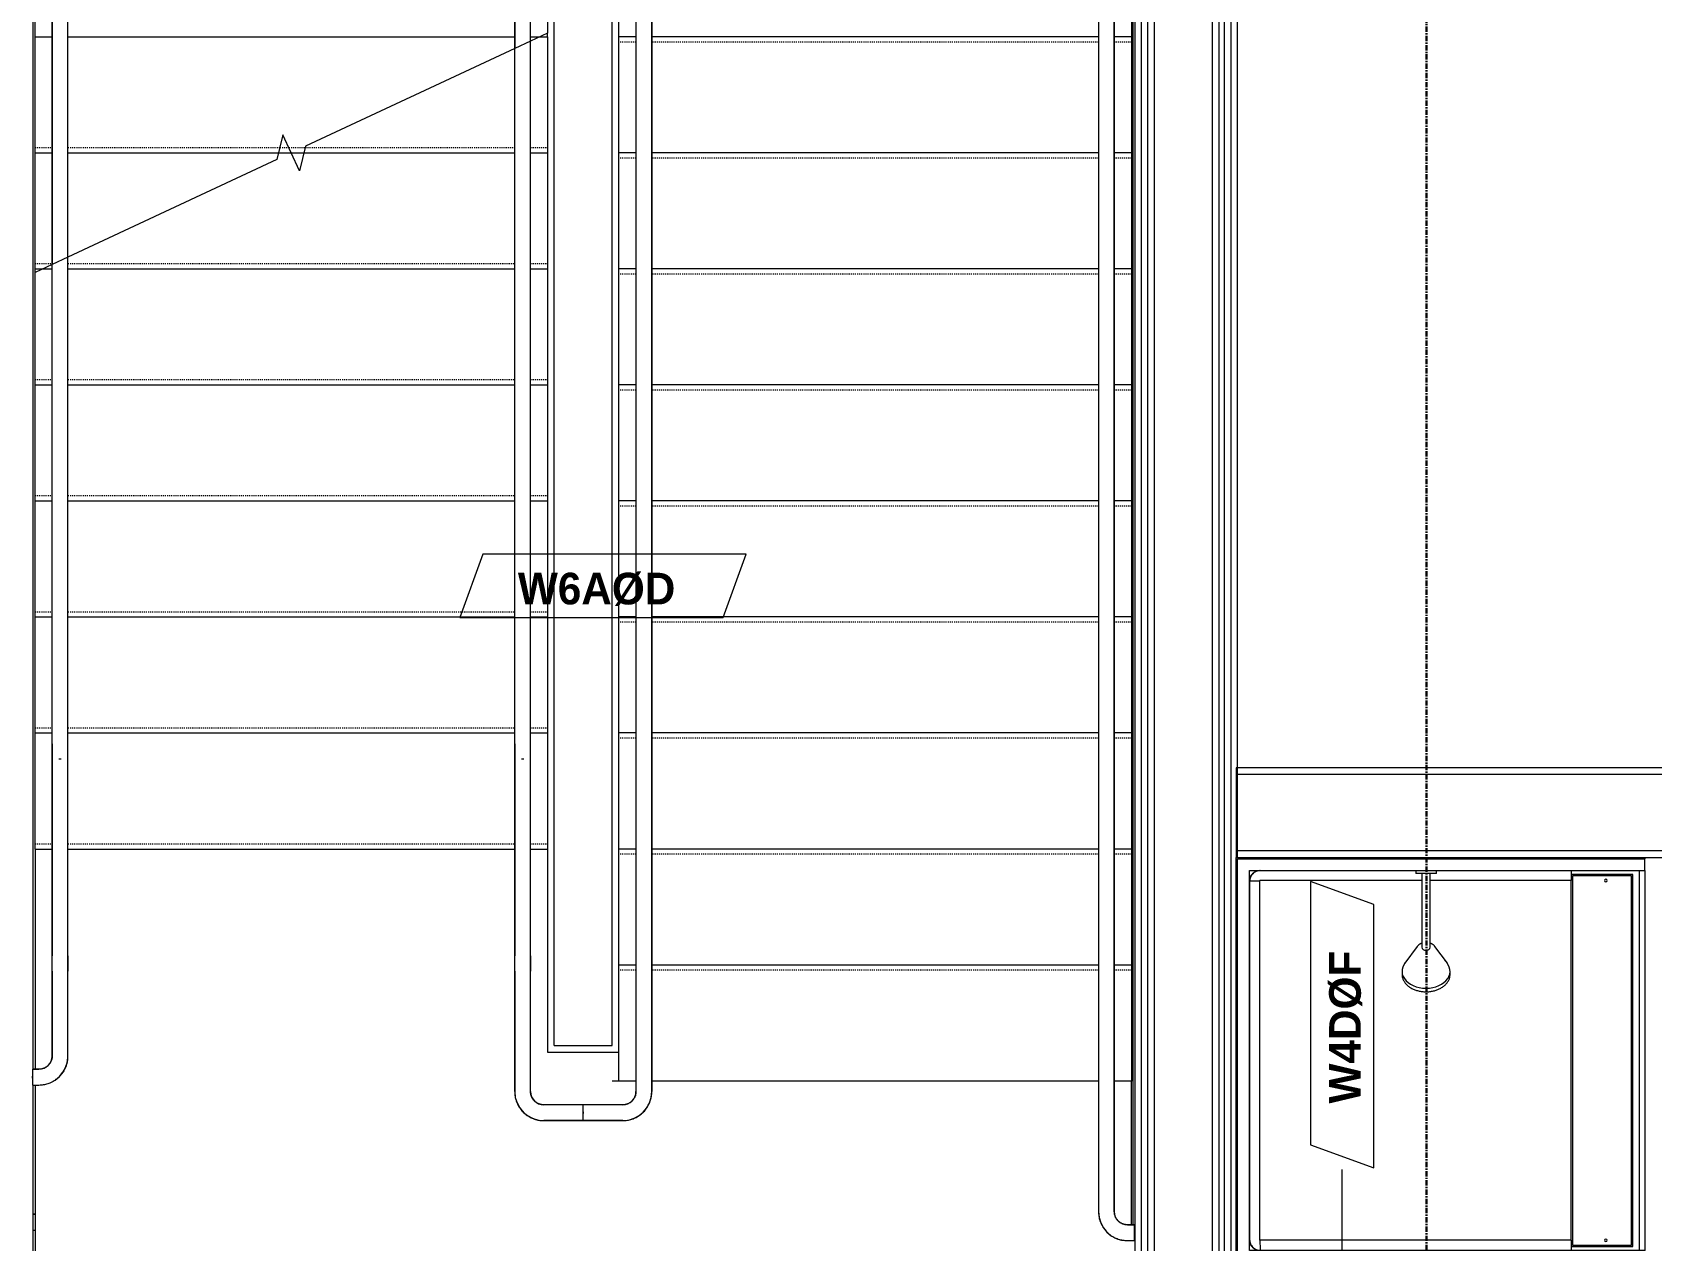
# Model space of a CAD drawing. Header units: inches. Extents: x -4058 to -1781, y 9814 to 12264.
# Drawn here: x -2632.6 to -2479, y 11893.1 to 12007.6 of the extents above; entities that cross this region are included whole.
import ezdxf

# ---------------------------------------------------------------- set-up
doc = ezdxf.new("R2010")
doc.units = ezdxf.units.IN
doc.header["$MEASUREMENT"] = 0
doc.linetypes.add('Grid Line 1_2_', pattern=[0.875, 0.5, -0.125, 0.125, -0.125])
doc.linetypes.add('Overhead 1_16_', pattern=[0.101562, 0.0625, -0.039062])
for name, color, linetype, lineweight in [('0-1', 7, 'Continuous', 5), ('0-2', 7, 'Continuous', 9), ('A-FLOR-1', 7, 'Continuous', 9), ('A-FLOR-HRAL-1', 7, 'Continuous', 9), ('A-WALL', 113, 'Continuous', 18), ('A-WALL-1', 7, 'Continuous', 9), ('A-WALL-2', 250, 'Continuous', 18), ('A-WALL-IDEN', 211, 'Continuous', 9), ('I-WALL-1', 7, 'Continuous', 9), ('I-WALL-2', 2, 'Continuous', 9), ('P-SANR-FIXT', 6, 'Continuous', 9), ('S-GRID-1', 1, 'Grid Line 1_2_', 30), ('S-STRS-1', 7, 'Continuous', 9), ('S-STRS-2', 7, 'Overhead 1_16_', 9), ('S-STRS-MBND-1', 7, 'Continuous', 9)]:
    doc.layers.add(name, color=color, linetype=linetype, lineweight=lineweight)
doc.styles.add('Century Gothic_B_1', font='GOTHICB.TTF', dxfattribs={"height": 3})

# ---------------------------------------------------------------- blocks, each defined once
blk = doc.blocks.new('CTR - 1st Phase - Shell_rvt-1-UNIT PLANS - 1ST FLOOR')
at = {"layer": 'A-FLOR-1'}
blk.add_line((-2528.14, 11894.56), (-2528.14, 12042.81), dxfattribs=at)
blk = doc.blocks.new('Top Rail Type - Top Rail_Internal_-2690356-UNIT PLANS - 1ST FLOOR')
at = {"layer": 'A-FLOR-HRAL-1'}
for p, q in [((-2630.69, 11940.16), (-2630.69, 11920.06)), ((-2629.19, 11920.06), (-2629.19, 11940.16)), ((-2630.69, 11918.62), (-2630.69, 11910.56)), ((-2629.19, 11910.56), (-2629.19, 11918.62)), ((-2631.94, 11909.31), (-2632.56, 11909.31)), ((-2632.56, 11908.47), (-2632.56, 11908.66)), ((-2632.56, 11907.81), (-2631.94, 11907.81))]:
    blk.add_line(p, q, dxfattribs=at)
at = {"layer": 'A-FLOR-HRAL-1', "flags": 128}
for points in [[(-2630.04, 11938.74), (-2630.01, 11938.73), (-2629.86, 11938.73), (-2629.83, 11938.74)], [(-2630.69, 11918.62), (-2630.69, 11918.73), (-2630.69, 11918.84), (-2630.69, 11918.95), (-2630.69, 11919.06), (-2630.69, 11919.17), (-2630.69, 11919.28), (-2630.69, 11919.38), (-2630.69, 11919.49), (-2630.69, 11919.59), (-2630.69, 11919.7), (-2630.69, 11919.8), (-2630.69, 11919.89), (-2630.69, 11919.99), (-2630.69, 11920.06)], [(-2629.19, 11920.06), (-2629.19, 11919.97), (-2629.19, 11919.87), (-2629.19, 11919.77), (-2629.19, 11919.67), (-2629.19, 11919.57), (-2629.19, 11919.47), (-2629.19, 11919.36), (-2629.19, 11919.25), (-2629.19, 11919.15), (-2629.19, 11919.04), (-2629.19, 11918.93), (-2629.19, 11918.82), (-2629.19, 11918.71), (-2629.19, 11918.62)], [(-2631.94, 11907.81), (-2631.83, 11907.82), (-2631.72, 11907.82), (-2631.61, 11907.83), (-2631.5, 11907.85), (-2631.39, 11907.87), (-2631.28, 11907.89), (-2631.18, 11907.92), (-2631.07, 11907.95), (-2630.97, 11907.99), (-2630.87, 11908.03), (-2630.76, 11908.08), (-2630.67, 11908.13), (-2630.57, 11908.18), (-2630.48, 11908.23), (-2630.38, 11908.29), (-2630.29, 11908.36), (-2630.21, 11908.43), (-2630.12, 11908.5), (-2630.04, 11908.57), (-2629.96, 11908.65), (-2629.89, 11908.73), (-2629.82, 11908.81), (-2629.75, 11908.9), (-2629.68, 11908.99), (-2629.62, 11909.08), (-2629.56, 11909.17), (-2629.51, 11909.27), (-2629.46, 11909.37), (-2629.42, 11909.47), (-2629.37, 11909.57), (-2629.34, 11909.67), (-2629.3, 11909.78), (-2629.27, 11909.88), (-2629.25, 11909.99), (-2629.23, 11910.1), (-2629.21, 11910.21), (-2629.2, 11910.32), (-2629.19, 11910.42), (-2629.19, 11910.53), (-2629.19, 11910.56)], [(-2630.69, 11910.56), (-2630.69, 11910.51), (-2630.69, 11910.46), (-2630.7, 11910.41), (-2630.7, 11910.37), (-2630.71, 11910.32), (-2630.72, 11910.27), (-2630.73, 11910.22), (-2630.75, 11910.17), (-2630.77, 11910.12), (-2630.78, 11910.08), (-2630.81, 11910.03), (-2630.83, 11909.99), (-2630.85, 11909.94), (-2630.88, 11909.9), (-2630.9, 11909.86), (-2630.93, 11909.82), (-2630.96, 11909.78), (-2631, 11909.74), (-2631.03, 11909.7), (-2631.07, 11909.67), (-2631.1, 11909.63), (-2631.14, 11909.6), (-2631.18, 11909.57), (-2631.22, 11909.54), (-2631.26, 11909.51), (-2631.3, 11909.49), (-2631.35, 11909.46), (-2631.39, 11909.44), (-2631.44, 11909.42), (-2631.48, 11909.4), (-2631.53, 11909.38), (-2631.58, 11909.37), (-2631.63, 11909.35), (-2631.67, 11909.34), (-2631.72, 11909.33), (-2631.77, 11909.33), (-2631.82, 11909.32), (-2631.87, 11909.32), (-2631.92, 11909.31), (-2631.94, 11909.31)]]:
    blk.add_lwpolyline(points, dxfattribs=at)
blk = doc.blocks.new('Top Rail Type - Top Rail_Internal_-V24-UNIT PLANS - 1ST FLOOR')
at = {"layer": 'A-FLOR-HRAL-1'}
for p, q in [((-2629.19, 11986.31), (-2630.69, 11985.61)), ((-2629.19, 11919.67), (-2629.19, 11986.31)), ((-2630.69, 11919.67), (-2630.69, 11985.61)), ((-2630.69, 11918.62), (-2630.69, 11919.67)), ((-2630.69, 11910.56), (-2630.69, 11918.62)), ((-2629.19, 11918.62), (-2629.19, 11919.67)), ((-2629.19, 11910.56), (-2629.19, 11918.62)), ((-2632.56, 11909.31), (-2632.56, 11907.81)), ((-2632.56, 11909.31), (-2631.94, 11909.31)), ((-2632.56, 11907.81), (-2631.94, 11907.81))]:
    blk.add_line(p, q, dxfattribs=at)
for radius in [2.75, 1.25]:
    blk.add_arc((-2631.94, 11910.56), radius, 270, 0, dxfattribs=at)
blk = doc.blocks.new('Top Rail Type - Top Rail_Internal_-2690358-UNIT PLANS - 1ST FLOOR')
at = {"layer": 'A-FLOR-HRAL-1'}
for p, q in [((-2586.81, 11940.16), (-2586.81, 11920.06)), ((-2585.31, 11920.06), (-2585.31, 11940.16)), ((-2586.81, 11918.62), (-2586.81, 11907.19)), ((-2585.31, 11907.19), (-2585.31, 11918.62)), ((-2580.31, 11905.94), (-2584.06, 11905.94)), ((-2580.31, 11905.28), (-2580.31, 11905.1)), ((-2584.06, 11904.44), (-2580.31, 11904.44))]:
    blk.add_line(p, q, dxfattribs=at)
at = {"layer": 'A-FLOR-HRAL-1', "flags": 128}
for points in [[(-2586.17, 11938.74), (-2586.14, 11938.73), (-2585.98, 11938.73), (-2585.95, 11938.74)], [(-2586.81, 11918.62), (-2586.81, 11918.73), (-2586.81, 11918.84), (-2586.81, 11918.95), (-2586.81, 11919.06), (-2586.81, 11919.17), (-2586.81, 11919.28), (-2586.81, 11919.38), (-2586.81, 11919.49), (-2586.81, 11919.59), (-2586.81, 11919.7), (-2586.81, 11919.8), (-2586.81, 11919.89), (-2586.81, 11919.99), (-2586.81, 11920.06)], [(-2585.31, 11920.06), (-2585.31, 11919.97), (-2585.31, 11919.87), (-2585.31, 11919.77), (-2585.31, 11919.67), (-2585.31, 11919.57), (-2585.31, 11919.47), (-2585.31, 11919.36), (-2585.31, 11919.25), (-2585.31, 11919.15), (-2585.31, 11919.04), (-2585.31, 11918.93), (-2585.31, 11918.82), (-2585.31, 11918.71), (-2585.31, 11918.62)], [(-2586.81, 11907.19), (-2586.81, 11907.08), (-2586.8, 11906.97), (-2586.79, 11906.86), (-2586.78, 11906.75), (-2586.76, 11906.64), (-2586.73, 11906.54), (-2586.7, 11906.43), (-2586.67, 11906.32), (-2586.63, 11906.22), (-2586.59, 11906.12), (-2586.55, 11906.02), (-2586.5, 11905.92), (-2586.45, 11905.82), (-2586.39, 11905.73), (-2586.33, 11905.64), (-2586.27, 11905.55), (-2586.2, 11905.46), (-2586.13, 11905.38), (-2586.05, 11905.29), (-2585.98, 11905.22), (-2585.9, 11905.14), (-2585.81, 11905.07), (-2585.73, 11905), (-2585.64, 11904.94), (-2585.55, 11904.88), (-2585.45, 11904.82), (-2585.36, 11904.76), (-2585.26, 11904.71), (-2585.16, 11904.67), (-2585.06, 11904.63), (-2584.95, 11904.59), (-2584.85, 11904.55), (-2584.74, 11904.53), (-2584.64, 11904.5), (-2584.53, 11904.48), (-2584.42, 11904.46), (-2584.31, 11904.45), (-2584.2, 11904.44), (-2584.09, 11904.44), (-2584.06, 11904.44)], [(-2584.06, 11905.94), (-2584.11, 11905.94), (-2584.16, 11905.94), (-2584.21, 11905.95), (-2584.26, 11905.96), (-2584.31, 11905.96), (-2584.36, 11905.98), (-2584.41, 11905.99), (-2584.45, 11906), (-2584.5, 11906.02), (-2584.55, 11906.04), (-2584.59, 11906.06), (-2584.64, 11906.08), (-2584.68, 11906.1), (-2584.73, 11906.13), (-2584.77, 11906.16), (-2584.81, 11906.19), (-2584.85, 11906.22), (-2584.89, 11906.25), (-2584.92, 11906.28), (-2584.96, 11906.32), (-2584.99, 11906.36), (-2585.02, 11906.39), (-2585.06, 11906.43), (-2585.09, 11906.47), (-2585.11, 11906.51), (-2585.14, 11906.56), (-2585.16, 11906.6), (-2585.19, 11906.64), (-2585.21, 11906.69), (-2585.23, 11906.74), (-2585.24, 11906.78), (-2585.26, 11906.83), (-2585.27, 11906.88), (-2585.28, 11906.93), (-2585.29, 11906.98), (-2585.3, 11907.03), (-2585.31, 11907.08), (-2585.31, 11907.13), (-2585.31, 11907.18), (-2585.31, 11907.19)]]:
    blk.add_lwpolyline(points, dxfattribs=at)
blk = doc.blocks.new('Top Rail Type - Top Rail_Internal_-V25-UNIT PLANS - 1ST FLOOR')
at = {"layer": 'A-FLOR-HRAL-1'}
for p, q in [((-2585.31, 12006.77), (-2586.81, 12006.07)), ((-2586.81, 11919.67), (-2586.81, 12006.07)), ((-2585.31, 11919.67), (-2585.31, 12006.77)), ((-2586.81, 11918.62), (-2586.81, 11919.67)), ((-2586.81, 11907.19), (-2586.81, 11918.62)), ((-2585.31, 11918.62), (-2585.31, 11919.67)), ((-2585.31, 11907.19), (-2585.31, 11918.62)), ((-2580.31, 11905.94), (-2584.06, 11905.94)), ((-2580.31, 11904.44), (-2580.31, 11905.94)), ((-2580.31, 11904.44), (-2584.06, 11904.44))]:
    blk.add_line(p, q, dxfattribs=at)
for radius in [2.75, 1.25]:
    blk.add_arc((-2584.06, 11907.19), radius, 180, 270, dxfattribs=at)
blk = doc.blocks.new('Top Rail Type - Top Rail_Internal_-2365500-UNIT PLANS - 1ST FLOOR')
at = {"layer": 'A-FLOR-HRAL-1'}
for p, q in [((-2630.69, 12029.1), (-2630.69, 11985.61)), ((-2629.19, 11986.31), (-2629.19, 12029.1)), ((-2632.31, 11895.56), (-2632.51, 11895.56)), ((-2632.51, 11894.06), (-2632.31, 11894.06))]:
    blk.add_line(p, q, dxfattribs=at)
blk = doc.blocks.new('Top Rail Type - Top Rail_Internal_-V30-UNIT PLANS - 1ST FLOOR')
at = {"layer": 'A-FLOR-HRAL-1'}
for p, q in [((-2630.69, 11985.61), (-2630.69, 12028.7)), ((-2629.19, 11986.31), (-2629.19, 12028.7)), ((-2632.51, 11895.56), (-2632.31, 11895.56)), ((-2632.51, 11894.06), (-2632.31, 11894.06))]:
    blk.add_line(p, q, dxfattribs=at)
blk = doc.blocks.new('Top Rail Type - Top Rail_Internal_-2659223-UNIT PLANS - 1ST FLOOR')
at = {"layer": 'A-FLOR-HRAL-1'}
for p, q in [((-2575.31, 12030.98), (-2575.31, 11908.28)), ((-2573.81, 11908.28), (-2573.81, 12030.98)), ((-2586.81, 12018.1), (-2586.81, 12006.07)), ((-2585.31, 12006.77), (-2585.31, 12018.1)), ((-2575.31, 11907.61), (-2575.31, 11907.19)), ((-2573.81, 11907.19), (-2573.81, 11907.61)), ((-2576.56, 11905.94), (-2580.31, 11905.94)), ((-2580.31, 11905.1), (-2580.31, 11905.28)), ((-2580.31, 11904.44), (-2576.56, 11904.44))]:
    blk.add_line(p, q, dxfattribs=at)
at = {"layer": 'A-FLOR-HRAL-1', "flags": 128}
for points in [[(-2575.31, 11908.28), (-2575.31, 11908.24), (-2575.31, 11908.19), (-2575.31, 11908.15), (-2575.31, 11908.1), (-2575.31, 11908.05), (-2575.31, 11908.01), (-2575.31, 11907.96), (-2575.31, 11907.91), (-2575.31, 11907.86), (-2575.31, 11907.81), (-2575.31, 11907.76), (-2575.31, 11907.71), (-2575.31, 11907.66), (-2575.31, 11907.61), (-2575.31, 11907.61)], [(-2573.81, 11907.61), (-2573.81, 11907.66), (-2573.81, 11907.71), (-2573.81, 11907.76), (-2573.81, 11907.81), (-2573.81, 11907.86), (-2573.81, 11907.91), (-2573.81, 11907.96), (-2573.81, 11908.01), (-2573.81, 11908.05), (-2573.81, 11908.1), (-2573.81, 11908.15), (-2573.81, 11908.19), (-2573.81, 11908.23), (-2573.81, 11908.28), (-2573.81, 11908.28)], [(-2576.56, 11904.44), (-2576.45, 11904.44), (-2576.34, 11904.45), (-2576.23, 11904.46), (-2576.12, 11904.47), (-2576.01, 11904.49), (-2575.91, 11904.52), (-2575.8, 11904.55), (-2575.7, 11904.58), (-2575.59, 11904.62), (-2575.49, 11904.66), (-2575.39, 11904.7), (-2575.29, 11904.75), (-2575.19, 11904.8), (-2575.1, 11904.86), (-2575.01, 11904.92), (-2574.92, 11904.98), (-2574.83, 11905.05), (-2574.75, 11905.12), (-2574.67, 11905.2), (-2574.59, 11905.27), (-2574.51, 11905.35), (-2574.44, 11905.44), (-2574.37, 11905.52), (-2574.31, 11905.61), (-2574.25, 11905.7), (-2574.19, 11905.8), (-2574.14, 11905.89), (-2574.09, 11905.99), (-2574.04, 11906.09), (-2574, 11906.19), (-2573.96, 11906.3), (-2573.93, 11906.4), (-2573.9, 11906.51), (-2573.87, 11906.61), (-2573.85, 11906.72), (-2573.83, 11906.83), (-2573.82, 11906.94), (-2573.81, 11907.05), (-2573.81, 11907.16), (-2573.81, 11907.19)], [(-2575.31, 11907.19), (-2575.31, 11907.14), (-2575.32, 11907.09), (-2575.32, 11907.04), (-2575.33, 11906.99), (-2575.34, 11906.94), (-2575.35, 11906.89), (-2575.36, 11906.84), (-2575.37, 11906.8), (-2575.39, 11906.75), (-2575.41, 11906.7), (-2575.43, 11906.66), (-2575.45, 11906.61), (-2575.48, 11906.57), (-2575.5, 11906.53), (-2575.53, 11906.48), (-2575.56, 11906.44), (-2575.59, 11906.4), (-2575.62, 11906.37), (-2575.66, 11906.33), (-2575.69, 11906.29), (-2575.73, 11906.26), (-2575.76, 11906.23), (-2575.8, 11906.19), (-2575.84, 11906.17), (-2575.89, 11906.14), (-2575.93, 11906.11), (-2575.97, 11906.09), (-2576.02, 11906.06), (-2576.06, 11906.04), (-2576.11, 11906.02), (-2576.16, 11906.01), (-2576.2, 11905.99), (-2576.25, 11905.98), (-2576.3, 11905.97), (-2576.35, 11905.96), (-2576.4, 11905.95), (-2576.45, 11905.94), (-2576.5, 11905.94), (-2576.55, 11905.94), (-2576.56, 11905.94)]]:
    blk.add_lwpolyline(points, dxfattribs=at)
blk = doc.blocks.new('Top Rail Type - Top Rail_Internal_-V32-UNIT PLANS - 1ST FLOOR')
at = {"layer": 'A-FLOR-HRAL-1'}
for p, q in [((-2575.31, 12030.63), (-2575.31, 11908.68)), ((-2573.81, 12030.63), (-2573.81, 11908.68)), ((-2586.81, 12006.07), (-2586.81, 12017.7)), ((-2585.31, 12006.77), (-2585.31, 12017.7)), ((-2575.31, 11908.68), (-2575.31, 11907.61)), ((-2573.81, 11908.68), (-2573.81, 11907.61)), ((-2575.31, 11907.61), (-2575.31, 11907.19)), ((-2573.81, 11907.61), (-2573.81, 11907.19)), ((-2580.31, 11904.44), (-2580.31, 11905.94)), ((-2576.56, 11905.94), (-2580.31, 11905.94)), ((-2576.56, 11904.44), (-2580.31, 11904.44))]:
    blk.add_line(p, q, dxfattribs=at)
for radius in [1.25, 2.75]:
    blk.add_arc((-2576.56, 11907.19), radius, 270, 0, dxfattribs=at)
blk = doc.blocks.new('Top Rail Type - Top Rail_Internal_-2386287-UNIT PLANS - 1ST FLOOR')
at = {"layer": 'A-FLOR-HRAL-1'}
for p, q in [((-2531.44, 12028.3), (-2531.44, 11908.28)), ((-2529.94, 11908.28), (-2529.94, 12028.3)), ((-2531.44, 11907.61), (-2531.44, 11895.81)), ((-2529.94, 11895.81), (-2529.94, 11907.61)), ((-2528.06, 11894.56), (-2528.69, 11894.56)), ((-2528.06, 11893.91), (-2528.06, 11893.72)), ((-2528.69, 11893.06), (-2528.06, 11893.06))]:
    blk.add_line(p, q, dxfattribs=at)
at = {"layer": 'A-FLOR-HRAL-1', "flags": 128}
for points in [[(-2531.44, 11908.28), (-2531.44, 11908.24), (-2531.44, 11908.19), (-2531.44, 11908.15), (-2531.44, 11908.1), (-2531.44, 11908.05), (-2531.44, 11908.01), (-2531.44, 11907.96), (-2531.44, 11907.91), (-2531.44, 11907.86), (-2531.44, 11907.81), (-2531.44, 11907.76), (-2531.44, 11907.71), (-2531.44, 11907.66), (-2531.44, 11907.61), (-2531.44, 11907.61)], [(-2529.94, 11907.61), (-2529.94, 11907.66), (-2529.94, 11907.71), (-2529.94, 11907.76), (-2529.94, 11907.81), (-2529.94, 11907.86), (-2529.94, 11907.91), (-2529.94, 11907.96), (-2529.94, 11908.01), (-2529.94, 11908.05), (-2529.94, 11908.1), (-2529.94, 11908.15), (-2529.94, 11908.19), (-2529.94, 11908.23), (-2529.94, 11908.28), (-2529.94, 11908.28)], [(-2531.44, 11895.81), (-2531.43, 11895.7), (-2531.43, 11895.59), (-2531.42, 11895.49), (-2531.4, 11895.38), (-2531.38, 11895.27), (-2531.36, 11895.16), (-2531.33, 11895.05), (-2531.3, 11894.95), (-2531.26, 11894.85), (-2531.22, 11894.74), (-2531.17, 11894.64), (-2531.13, 11894.54), (-2531.07, 11894.45), (-2531.02, 11894.35), (-2530.96, 11894.26), (-2530.89, 11894.17), (-2530.82, 11894.09), (-2530.75, 11894), (-2530.68, 11893.92), (-2530.6, 11893.84), (-2530.52, 11893.77), (-2530.44, 11893.69), (-2530.35, 11893.63), (-2530.26, 11893.56), (-2530.17, 11893.5), (-2530.08, 11893.44), (-2529.98, 11893.39), (-2529.88, 11893.34), (-2529.78, 11893.29), (-2529.68, 11893.25), (-2529.58, 11893.21), (-2529.47, 11893.18), (-2529.37, 11893.15), (-2529.26, 11893.13), (-2529.15, 11893.1), (-2529.04, 11893.09), (-2528.94, 11893.08), (-2528.83, 11893.07), (-2528.72, 11893.06), (-2528.69, 11893.06)], [(-2528.69, 11894.56), (-2528.74, 11894.57), (-2528.79, 11894.57), (-2528.84, 11894.57), (-2528.89, 11894.58), (-2528.93, 11894.59), (-2528.98, 11894.6), (-2529.03, 11894.61), (-2529.08, 11894.63), (-2529.13, 11894.64), (-2529.17, 11894.66), (-2529.22, 11894.68), (-2529.26, 11894.71), (-2529.31, 11894.73), (-2529.35, 11894.76), (-2529.39, 11894.78), (-2529.43, 11894.81), (-2529.47, 11894.84), (-2529.51, 11894.87), (-2529.55, 11894.91), (-2529.58, 11894.94), (-2529.62, 11894.98), (-2529.65, 11895.02), (-2529.68, 11895.06), (-2529.71, 11895.1), (-2529.74, 11895.14), (-2529.76, 11895.18), (-2529.79, 11895.23), (-2529.81, 11895.27), (-2529.83, 11895.32), (-2529.85, 11895.36), (-2529.87, 11895.41), (-2529.88, 11895.46), (-2529.9, 11895.5), (-2529.91, 11895.55), (-2529.92, 11895.6), (-2529.93, 11895.65), (-2529.93, 11895.7), (-2529.93, 11895.75), (-2529.94, 11895.8), (-2529.94, 11895.81)]]:
    blk.add_lwpolyline(points, dxfattribs=at)
blk = doc.blocks.new('Top Rail Type - Top Rail_Internal_-V33-UNIT PLANS - 1ST FLOOR')
at = {"layer": 'A-FLOR-HRAL-1'}
for p, q in [((-2531.44, 12028.7), (-2531.44, 11908.68)), ((-2529.94, 12028.7), (-2529.94, 11908.68)), ((-2531.44, 11908.68), (-2531.44, 11907.61)), ((-2529.94, 11908.68), (-2529.94, 11907.61)), ((-2531.44, 11907.61), (-2531.44, 11895.81)), ((-2529.94, 11907.61), (-2529.94, 11895.81)), ((-2528.69, 11894.56), (-2528.06, 11894.56)), ((-2528.06, 11894.56), (-2528.06, 11893.06))]:
    blk.add_line(p, q, dxfattribs=at)
for radius in [2.75, 1.25]:
    blk.add_arc((-2528.69, 11895.81), radius, 180, 270, dxfattribs=at)
blk = doc.blocks.new('CTR - 1st Phase -Stairs _ Elevators_rvt-1-UNIT PLANS - 1ST FLOOR')
at = {"layer": 'A-FLOR-1'}
for p, q in [((-2632.31, 11930.19), (-2632.31, 11909.31)), ((-2576.94, 11908.19), (-2576.94, 11910.94)), ((-2632.31, 11907.81), (-2632.31, 11845.19)), ((-2575.31, 11908.19), (-2576.94, 11908.19)), ((-2531.44, 11908.19), (-2573.81, 11908.19)), ((-2528.31, 11908.19), (-2529.94, 11908.19)), ((-2528.31, 11894.56), (-2528.31, 11908.19))]:
    blk.add_line(p, q, dxfattribs=at)
at = {"layer": 'A-WALL-2'}
for p, q in [((-2527.37, 11844.06), (-2527.37, 12081.69)), ((-2526.75, 11844.06), (-2526.75, 12081.69)), ((-2526.12, 11844.06), (-2526.12, 12081.69)), ((-2520.62, 11844.06), (-2520.62, 12081.69)), ((-2520, 11844.06), (-2520, 12081.69)), ((-2519.5, 11844.06), (-2519.5, 12081.69)), ((-2518.87, 11844.06), (-2518.87, 12081.69)), ((-2583.06, 11911.56), (-2583.06, 12028.56)), ((-2577.56, 11911.56), (-2577.56, 12028.56)), ((-2583.06, 11911.56), (-2577.56, 11911.56))]:
    blk.add_line(p, q, dxfattribs=at)
at = {"layer": 'I-WALL-1'}
for p, q in [((-2528, 12081.69), (-2528, 11844.06)), ((-2518.25, 11929.39), (-2518.25, 12081.69)), ((-2583.69, 12029.19), (-2583.69, 12007.53)), ((-2576.94, 11910.94), (-2576.94, 12029.19)), ((-2583.69, 12007.19), (-2583.69, 11910.94)), ((-2583.69, 11910.94), (-2583.06, 11910.94)), ((-2583.06, 11910.94), (-2577.56, 11910.94)), ((-2577.56, 11910.94), (-2576.94, 11910.94))]:
    blk.add_line(p, q, dxfattribs=at)
at = {"layer": 'S-STRS-1'}
for p, q in [((-2632.31, 12007.19), (-2632.31, 12018.19)), ((-2528.31, 12018.19), (-2528.31, 12007.19)), ((-2583.69, 12007.19), (-2583.69, 12007.53)), ((-2632.31, 11996.19), (-2632.31, 12007.19)), ((-2632.31, 12007.19), (-2630.69, 12007.19)), ((-2629.19, 12007.19), (-2586.81, 12007.19)), ((-2585.31, 12007.19), (-2584.41, 12007.19)), ((-2584.41, 12007.19), (-2583.69, 12007.19)), ((-2575.31, 12007.19), (-2576.94, 12007.19)), ((-2531.44, 12007.19), (-2573.81, 12007.19)), ((-2528.31, 12007.19), (-2529.94, 12007.19)), ((-2528.31, 12007.19), (-2528.31, 11996.19)), ((-2632.31, 11985.19), (-2632.31, 11996.19)), ((-2632.31, 11996.19), (-2630.69, 11996.19)), ((-2629.19, 11996.19), (-2609.2, 11996.19)), ((-2609.2, 11996.19), (-2608, 11996.19)), ((-2608, 11996.19), (-2606.79, 11996.19)), ((-2606.79, 11996.19), (-2586.81, 11996.19)), ((-2585.31, 11996.19), (-2583.69, 11996.19)), ((-2575.31, 11996.19), (-2576.94, 11996.19)), ((-2531.44, 11996.19), (-2573.81, 11996.19)), ((-2528.31, 11996.19), (-2529.94, 11996.19)), ((-2528.31, 11996.19), (-2528.31, 11985.19)), ((-2632.31, 11984.85), (-2632.31, 11985.19)), ((-2632.31, 11985.19), (-2631.59, 11985.19)), ((-2632.31, 11974.19), (-2632.31, 11984.85)), ((-2631.59, 11985.19), (-2630.69, 11985.19)), ((-2629.19, 11985.19), (-2586.81, 11985.19)), ((-2585.31, 11985.19), (-2583.69, 11985.19)), ((-2575.31, 11985.19), (-2576.94, 11985.19)), ((-2531.44, 11985.19), (-2573.81, 11985.19)), ((-2528.31, 11985.19), (-2529.94, 11985.19)), ((-2528.31, 11985.19), (-2528.31, 11974.19)), ((-2632.31, 11963.19), (-2632.31, 11974.19)), ((-2632.31, 11974.19), (-2630.69, 11974.19)), ((-2629.19, 11974.19), (-2586.81, 11974.19)), ((-2585.31, 11974.19), (-2583.69, 11974.19)), ((-2575.31, 11974.19), (-2576.94, 11974.19)), ((-2531.44, 11974.19), (-2573.81, 11974.19)), ((-2528.31, 11974.19), (-2529.94, 11974.19)), ((-2528.31, 11974.19), (-2528.31, 11963.19)), ((-2632.31, 11952.19), (-2632.31, 11963.19)), ((-2632.31, 11963.19), (-2630.69, 11963.19)), ((-2629.19, 11963.19), (-2586.81, 11963.19)), ((-2585.31, 11963.19), (-2583.69, 11963.19)), ((-2575.31, 11963.19), (-2576.94, 11963.19)), ((-2531.44, 11963.19), (-2573.81, 11963.19)), ((-2528.31, 11963.19), (-2529.94, 11963.19)), ((-2528.31, 11963.19), (-2528.31, 11952.19)), ((-2632.31, 11941.19), (-2632.31, 11952.19)), ((-2632.31, 11952.19), (-2630.69, 11952.19)), ((-2629.19, 11952.19), (-2586.81, 11952.19)), ((-2585.31, 11952.19), (-2583.69, 11952.19)), ((-2575.31, 11952.19), (-2576.94, 11952.19)), ((-2531.44, 11952.19), (-2573.81, 11952.19)), ((-2528.31, 11952.19), (-2529.94, 11952.19)), ((-2528.31, 11952.19), (-2528.31, 11941.19)), ((-2632.31, 11930.19), (-2632.31, 11941.19)), ((-2632.31, 11941.19), (-2630.69, 11941.19)), ((-2629.19, 11941.19), (-2586.81, 11941.19)), ((-2585.31, 11941.19), (-2583.69, 11941.19)), ((-2575.31, 11941.19), (-2576.94, 11941.19)), ((-2531.44, 11941.19), (-2573.81, 11941.19)), ((-2528.31, 11941.19), (-2529.94, 11941.19)), ((-2528.31, 11941.19), (-2528.31, 11930.19)), ((-2632.31, 11930.19), (-2630.69, 11930.19)), ((-2629.19, 11930.19), (-2586.81, 11930.19)), ((-2585.31, 11930.19), (-2583.69, 11930.19)), ((-2575.31, 11930.19), (-2576.94, 11930.19)), ((-2531.44, 11930.19), (-2573.81, 11930.19)), ((-2528.31, 11930.19), (-2529.94, 11930.19)), ((-2528.31, 11930.19), (-2528.31, 11919.19)), ((-2575.31, 11919.19), (-2576.94, 11919.19)), ((-2531.44, 11919.19), (-2573.81, 11919.19)), ((-2528.31, 11919.19), (-2529.94, 11919.19)), ((-2528.31, 11919.19), (-2528.31, 11908.19)), ((-2575.31, 11908.19), (-2577.56, 11908.19)), ((-2531.44, 11908.19), (-2573.81, 11908.19)), ((-2528.31, 11908.19), (-2529.94, 11908.19))]:
    blk.add_line(p, q, dxfattribs=at)
at = {"layer": 'S-STRS-2'}
for p, q in [((-2575.31, 12006.69), (-2576.94, 12006.69)), ((-2531.44, 12006.69), (-2573.81, 12006.69)), ((-2528.31, 12006.69), (-2529.94, 12006.69)), ((-2632.31, 11996.69), (-2630.69, 11996.69)), ((-2629.19, 11996.69), (-2609.08, 11996.69)), ((-2609.08, 11996.69), (-2608.23, 11996.69)), ((-2608.23, 11996.69), (-2606.67, 11996.69)), ((-2606.67, 11996.69), (-2586.81, 11996.69)), ((-2585.31, 11996.69), (-2583.69, 11996.69)), ((-2575.31, 11995.69), (-2576.94, 11995.69)), ((-2531.44, 11995.69), (-2573.81, 11995.69)), ((-2528.31, 11995.69), (-2529.94, 11995.69)), ((-2632.31, 11985.69), (-2630.69, 11985.69)), ((-2629.19, 11985.69), (-2586.81, 11985.69)), ((-2585.31, 11985.69), (-2583.69, 11985.69)), ((-2575.31, 11984.69), (-2576.94, 11984.69)), ((-2531.44, 11984.69), (-2573.81, 11984.69)), ((-2528.31, 11984.69), (-2529.94, 11984.69)), ((-2632.31, 11974.69), (-2630.69, 11974.69)), ((-2629.19, 11974.69), (-2586.81, 11974.69)), ((-2585.31, 11974.69), (-2583.69, 11974.69)), ((-2575.31, 11973.69), (-2576.94, 11973.69)), ((-2531.44, 11973.69), (-2573.81, 11973.69)), ((-2528.31, 11973.69), (-2529.94, 11973.69)), ((-2632.31, 11963.69), (-2630.69, 11963.69)), ((-2629.19, 11963.69), (-2586.81, 11963.69)), ((-2585.31, 11963.69), (-2583.69, 11963.69)), ((-2575.31, 11962.69), (-2576.94, 11962.69)), ((-2531.44, 11962.69), (-2573.81, 11962.69)), ((-2528.31, 11962.69), (-2529.94, 11962.69)), ((-2632.31, 11952.69), (-2630.69, 11952.69)), ((-2629.19, 11952.69), (-2586.81, 11952.69)), ((-2585.31, 11952.69), (-2583.69, 11952.69)), ((-2575.31, 11951.69), (-2576.94, 11951.69)), ((-2531.44, 11951.69), (-2573.81, 11951.69)), ((-2528.31, 11951.69), (-2529.94, 11951.69)), ((-2632.31, 11941.69), (-2630.69, 11941.69)), ((-2629.19, 11941.69), (-2586.81, 11941.69)), ((-2585.31, 11941.69), (-2583.69, 11941.69)), ((-2575.31, 11940.69), (-2576.94, 11940.69)), ((-2531.44, 11940.69), (-2573.81, 11940.69)), ((-2528.31, 11940.69), (-2529.94, 11940.69)), ((-2632.31, 11930.69), (-2630.69, 11930.69)), ((-2629.19, 11930.69), (-2586.81, 11930.69)), ((-2585.31, 11930.69), (-2583.69, 11930.69)), ((-2575.31, 11929.69), (-2576.94, 11929.69)), ((-2531.44, 11929.69), (-2573.81, 11929.69)), ((-2528.31, 11929.69), (-2529.94, 11929.69)), ((-2575.31, 11918.69), (-2576.94, 11918.69)), ((-2531.44, 11918.69), (-2573.81, 11918.69)), ((-2528.31, 11918.69), (-2529.94, 11918.69))]:
    blk.add_line(p, q, dxfattribs=at)
at = {"layer": 'S-STRS-MBND-1'}
for p, q in [((-2583.69, 12007.53), (-2585.31, 12006.77)), ((-2586.81, 12006.07), (-2606.64, 11996.82)), ((-2608.79, 11997.89), (-2609.36, 11995.56)), ((-2607.21, 11994.49), (-2608.79, 11997.89)), ((-2606.64, 11996.82), (-2607.21, 11994.49)), ((-2609.36, 11995.56), (-2629.19, 11986.31)), ((-2630.69, 11985.61), (-2632.31, 11984.85))]:
    blk.add_line(p, q, dxfattribs=at)
at = {"layer": '0-2'}
for name in ['Top Rail Type - Top Rail_Internal_-2365500-UNIT PLANS - 1ST FLOOR', 'Top Rail Type - Top Rail_Internal_-V30-UNIT PLANS - 1ST FLOOR', 'Top Rail Type - Top Rail_Internal_-2386287-UNIT PLANS - 1ST FLOOR', 'Top Rail Type - Top Rail_Internal_-V33-UNIT PLANS - 1ST FLOOR', 'Top Rail Type - Top Rail_Internal_-2659223-UNIT PLANS - 1ST FLOOR', 'Top Rail Type - Top Rail_Internal_-V32-UNIT PLANS - 1ST FLOOR', 'Top Rail Type - Top Rail_Internal_-V25-UNIT PLANS - 1ST FLOOR', 'Top Rail Type - Top Rail_Internal_-V24-UNIT PLANS - 1ST FLOOR', 'Top Rail Type - Top Rail_Internal_-2690356-UNIT PLANS - 1ST FLOOR', 'Top Rail Type - Top Rail_Internal_-2690358-UNIT PLANS - 1ST FLOOR']:
    blk.add_blockref(name, (0, 0), dxfattribs=at)
blk = doc.blocks.new('CTR - 1st Phase - Structure_rvt-1-UNIT PLANS - 1ST FLOOR')
at = {"layer": 'A-WALL-1'}
for p, q in [((-2632.51, 12077.19), (-2632.51, 11909.31)), ((-2632.51, 11907.81), (-2632.51, 11854.19))]:
    blk.add_line(p, q, dxfattribs=at)
at = {"layer": 'S-GRID-1'}
blk.add_line((-2500.32, 9814.03), (-2500.32, 12247.5), dxfattribs=at)
blk = doc.blocks.new('The Shower - The Shower-4050272-UNIT PLANS - 1ST FLOOR')
at = {"layer": 'P-SANR-FIXT'}
for p, q in [((0, -0.5), (38.5, -0.5)), ((0, -39.25), (0, -0.5)), ((0.12, -39.25), (0.12, -0.63)), ((0.12, -0.63), (38.38, -0.63)), ((38.38, -0.63), (38.38, -39.25)), ((38.5, -0.5), (38.5, -39.25)), ((1.25, -39.25), (1.25, -1.75)), ((1.25, -1.75), (37.25, -1.75)), ((1.3, -2.43), (1.28, -2.51)), ((1.38, -2.26), (1.37, -2.28)), ((1.42, -2.2), (1.4, -2.23)), ((1.58, -2.01), (1.51, -2.08)), ((1.73, -1.9), (1.7, -1.92)), ((2.01, -1.78), (1.93, -1.8)), ((2.2, -32.27), (2.2, -2.75)), ((36.25, -1.77), (2.25, -1.77)), ((36.25, -2.7), (2.25, -2.7)), ((36.25, -1.77), (36.25, -1.75)), ((36.3, -18.11), (36.3, -2.75)), ((36.57, -1.8), (36.49, -1.78)), ((36.8, -1.92), (36.77, -1.9)), ((36.99, -2.08), (36.92, -2.01)), ((37.1, -2.23), (37.08, -2.2)), ((37.13, -2.28), (37.12, -2.26)), ((37.22, -2.51), (37.2, -2.43)), ((37.25, -1.75), (37.25, -17.52)), ((36.3, -32.27), (36.3, -18.89)), ((37.25, -19.48), (37.25, -39.25)), ((1.62, -32.27), (1.62, -38.13)), ((36.75, -32.38), (1.75, -32.38)), ((1.75, -32.38), (1.75, -38)), ((2.2, -32.27), (36.3, -32.27)), ((36.75, -38), (36.75, -32.38)), ((36.88, -38.13), (36.88, -32.27)), ((1.62, -38.13), (36.88, -38.13)), ((1.75, -38), (36.75, -38)), ((0.12, -39.25), (0, -39.25)), ((0.12, -39.25), (1.25, -39.25)), ((1.25, -38.75), (37.25, -38.75)), ((1.25, -39.25), (1.25, -38.75)), ((37.25, -39.25), (1.25, -39.25)), ((37.25, -38.75), (37.25, -39.25)), ((37.25, -39.25), (38.38, -39.25)), ((38.5, -39.25), (38.38, -39.25))]:
    blk.add_line(p, q, dxfattribs=at)
for centre, radius, start, end in [((2.25, -2.75), 1, 90, 180), ((36.25, -2.75), 1, 0, 90), ((2.2, -35.56), 0.125, 0, 180), ((2.2, -35.56), 0.125, 180, 0), ((36.3, -35.56), 0.125, 0, 180), ((36.3, -35.56), 0.125, 180, 0)]:
    blk.add_arc(centre, radius, start, end, dxfattribs=at)
for centre, major_axis, start_param, end_param in [((2.2, -32.28), (0.95, 0), 1.570796, 3.141593), ((36.3, -32.28), (-0.95, 0), 3.141593, 4.712389)]:
    blk.add_ellipse(centre, major_axis=major_axis, ratio=0.019505, start_param=start_param, end_param=end_param, dxfattribs=at)
for points, knots in [([(2.25, -1.77), (2.19, -1.77), (2.06, -1.78), (1.8, -1.86), (1.53, -2.04), (1.34, -2.32), (1.26, -2.57), (1.25, -2.7), (1.25, -2.77)], [-0.001856, -0.001856, -0.001856, -0.001856, 0.123376, 0.248608, 0.499072, 0.749536, 0.874768, 1, 1, 1, 1]), ([(1.38, -2.25), (1.41, -2.21), (1.47, -2.12), (1.55, -2.04), (1.59, -2)], [-0.666048, -0.666048, -0.666048, -0.666048, -0.5714286, -0.4597287, -0.4597287, -0.4597287, -0.4597287]), ([(1.75, -1.88), (1.77, -1.87), (1.86, -1.82), (2.03, -1.77), (2.17, -1.75), (2.25, -1.75)], [-0.332096, -0.332096, -0.332096, -0.332096, -0.2857143, -0.1428571, 0, 0, 0, 0]), ([(2.25, -2.7), (2.24, -2.7), (2.24, -2.7), (2.23, -2.7), (2.22, -2.71), (2.22, -2.71), (2.21, -2.72), (2.21, -2.73), (2.2, -2.74), (2.2, -2.74), (2.2, -2.75), (2.2, -2.75)], [-1, -1, -1, -1, -0.833333, -0.75, -0.666667, -0.583333, -0.416667, -0.333333, -0.208333, -0.083333, 0, 0, 0, 0]), ([(36.25, -1.75), (36.31, -1.75), (36.42, -1.76), (36.59, -1.8), (36.7, -1.85), (36.75, -1.88)], [-1, -1, -1, -1, -0.8928571, -0.7857143, -0.6665409, -0.6665409, -0.6665409, -0.6665409]), ([(37.25, -2.77), (37.25, -2.7), (37.24, -2.57), (37.16, -2.32), (36.98, -2.04), (36.7, -1.86), (36.45, -1.78), (36.32, -1.77), (36.25, -1.77)], [-0.001856, -0.001856, -0.001856, -0.001856, 0.123376, 0.248608, 0.499072, 0.749536, 0.874768, 1, 1, 1, 1]), ([(36.3, -2.75), (36.3, -2.74), (36.3, -2.74), (36.3, -2.73), (36.29, -2.72), (36.29, -2.72), (36.28, -2.71), (36.27, -2.71), (36.26, -2.7), (36.26, -2.7), (36.25, -2.7), (36.25, -2.7)], [-1, -1, -1, -1, -0.833333, -0.75, -0.666667, -0.583333, -0.416667, -0.333333, -0.208333, -0.083333, 0, 0, 0, 0]), ([(36.75, -1.88), (36.79, -1.91), (36.89, -1.97), (36.97, -2.05), (37.01, -2.11)], [-0.666048, -0.666048, -0.666048, -0.666048, -0.5714286, -0.4462442, -0.4462442, -0.4462442, -0.4462442]), ([(37.12, -2.25), (37.13, -2.27), (37.16, -2.33), (37.18, -2.38), (37.19, -2.42)], [-0.332096, -0.332096, -0.332096, -0.332096, -0.2857143, -0.2167295, -0.2167295, -0.2167295, -0.2167295])]:
    blk.add_open_spline(points, degree=3, knots=knots, dxfattribs=at)
for points in [[(1.25, -2.75), (1.25, -2.74), (1.25, -2.72), (1.25, -2.71)], [(2.2, -2.75), (2.12, -2.75), (1.95, -2.75), (1.72, -2.75), (1.52, -2.76), (1.37, -2.76), (1.27, -2.76), (1.25, -2.77), (1.25, -2.77)], [(1.35, -2.32), (1.36, -2.3), (1.37, -2.27), (1.38, -2.25)], [(1.63, -1.97), (1.67, -1.94), (1.71, -1.91), (1.75, -1.88)], [(36.25, -2.7), (36.25, -2.62), (36.25, -2.45), (36.25, -2.22), (36.25, -2.03), (36.25, -1.88), (36.25, -1.82), (36.25, -1.8)], [(37.05, -2.15), (37.07, -2.18), (37.09, -2.21), (37.12, -2.25)], [(37.25, -2.67), (37.25, -2.7), (37.25, -2.72), (37.25, -2.75)]]:
    blk.add_open_spline(points, degree=3, dxfattribs=at)
blk = doc.blocks.new('Shower Head - Shower Head-3260035-UNIT PLANS - 1ST FLOOR')
at = {"layer": 'P-SANR-FIXT'}
for p, q in [((-2.28, 9.81), (-2.28, 9.54)), ((2.28, 9.54), (2.28, 9.81)), ((-2.02, 8.78), (-0.84, 7.19)), ((0.84, 7.19), (2.02, 8.78)), ((-0.39, 7.27), (-0.39, 6.01)), ((0.39, 6.01), (0.39, 7.27)), ((-0.98, 0.26), (-0.98, 0)), ((-0.98, 0.26), (0.98, 0.26)), ((-0.39, 1), (-0.39, 0.26)), ((0.39, 0.26), (0.39, 1)), ((0.98, 0), (0.98, 0.26)), ((0.98, 0), (-0.98, 0))]:
    blk.add_line(p, q, dxfattribs=at)
at = {"layer": 'P-SANR-FIXT', "flags": 128}
for points in [[(0, 11.49), (-0.09, 11.49), (-0.18, 11.48), (-0.27, 11.48), (-0.35, 11.47), (-0.44, 11.46), (-0.53, 11.44), (-0.62, 11.43), (-0.7, 11.41), (-0.79, 11.39), (-0.87, 11.36), (-0.95, 11.34), (-1.03, 11.31), (-1.11, 11.28), (-1.19, 11.25), (-1.26, 11.21), (-1.34, 11.17), (-1.41, 11.13), (-1.48, 11.09), (-1.55, 11.05), (-1.61, 11), (-1.68, 10.95), (-1.74, 10.9), (-1.8, 10.85), (-1.85, 10.8), (-1.9, 10.74), (-1.95, 10.69), (-2, 10.63), (-2.04, 10.57), (-2.08, 10.51), (-2.12, 10.44), (-2.15, 10.38), (-2.18, 10.31), (-2.21, 10.25), (-2.23, 10.18), (-2.25, 10.11), (-2.26, 10.04), (-2.27, 9.97), (-2.28, 9.9), (-2.28, 9.83), (-2.28, 9.81)], [(2.28, 9.81), (2.28, 9.88), (2.28, 9.95), (2.27, 10.02), (2.25, 10.09), (2.24, 10.16), (2.21, 10.23), (2.19, 10.3), (2.16, 10.36), (2.13, 10.43), (2.09, 10.49), (2.05, 10.55), (2.01, 10.61), (1.97, 10.67), (1.92, 10.73), (1.86, 10.79), (1.81, 10.84), (1.75, 10.89), (1.69, 10.94), (1.63, 10.99), (1.57, 11.04), (1.5, 11.08), (1.43, 11.12), (1.36, 11.16), (1.28, 11.2), (1.21, 11.24), (1.13, 11.27), (1.05, 11.3), (0.97, 11.33), (0.89, 11.36), (0.81, 11.38), (0.72, 11.4), (0.64, 11.42), (0.55, 11.44), (0.47, 11.45), (0.38, 11.46), (0.29, 11.47), (0.2, 11.48), (0.11, 11.49), (0.02, 11.49), (0, 11.49)], [(-0.84, 7.19), (-0.81, 7.16), (-0.79, 7.13), (-0.76, 7.1), (-0.73, 7.08), (-0.7, 7.05), (-0.68, 7.03), (-0.65, 7.01), (-0.62, 6.98), (-0.59, 6.97), (-0.56, 6.95), (-0.53, 6.93), (-0.49, 6.91), (-0.46, 6.9), (-0.43, 6.89), (-0.4, 6.87)], [(0.39, 6.87), (0.43, 6.88), (0.46, 6.9), (0.49, 6.91), (0.52, 6.93), (0.55, 6.94), (0.58, 6.96), (0.61, 6.98), (0.64, 7), (0.67, 7.03), (0.7, 7.05), (0.73, 7.07), (0.76, 7.1), (0.78, 7.13), (0.81, 7.16), (0.83, 7.19), (0.84, 7.19)], [(-0.39, 6.01), (-0.39, 5.81), (-0.39, 5.6), (-0.39, 5.38), (-0.39, 5.15), (-0.39, 4.92), (-0.39, 4.68), (-0.39, 4.43), (-0.39, 4.18), (-0.39, 3.93), (-0.39, 3.67), (-0.39, 3.4), (-0.39, 3.13), (-0.39, 2.86), (-0.39, 2.59), (-0.39, 2.31), (-0.39, 2.03), (-0.39, 1.75), (-0.39, 1.46), (-0.39, 1.18), (-0.39, 1)], [(0.39, 1), (0.39, 1.29), (0.39, 1.57), (0.39, 1.85), (0.39, 2.13), (0.39, 2.41), (0.39, 2.69), (0.39, 2.96), (0.39, 3.23), (0.39, 3.5), (0.39, 3.76), (0.39, 4.02), (0.39, 4.27), (0.39, 4.52), (0.39, 4.77), (0.39, 5), (0.39, 5.23), (0.39, 5.46), (0.39, 5.67), (0.39, 5.88), (0.39, 6.01)]]:
    blk.add_lwpolyline(points, dxfattribs=at)
at = {"layer": 'P-SANR-FIXT'}
for centre, major_axis, start_param, end_param in [((0, 9.54), (-2.28, 0), 4.712389, 6.956384), ((0, 9.54), (2.28, 0), 5.609987, 7.853982), ((0, 7.27), (-0.394, 0), 4.712389, 6.283185), ((0, 7.27), (0.394, 0), 0, 1.570796)]:
    blk.add_ellipse(centre, major_axis=major_axis, ratio=0.707107, start_param=start_param, end_param=end_param, dxfattribs=at)
blk = doc.blocks.new('Wall Tag - Arch Wall-3956453-UNIT PLANS - 1ST FLOOR')
at = {"layer": 'A-WALL-IDEN'}
for p, q in [((-0.3561, 0.0937), (-0.4244, -0.0937)), ((0.4244, 0.0937), (-0.3561, 0.0937)), ((0.3561, -0.0937), (0.4244, 0.0937)), ((-0.4244, -0.0937), (0.3561, -0.0937))]:
    blk.add_line(p, q, dxfattribs=at)

msp = doc.modelspace()

# ---------------------------------------------------------------- block references
at = {"layer": '0-1'}
msp.add_blockref('CTR - 1st Phase - Shell_rvt-1-UNIT PLANS - 1ST FLOOR', (0, 0), dxfattribs=at)

# ---------------------------------------------------------------- next in the draw order: linework, layer by layer
at = {"layer": 'A-WALL'}
for p, q in [((-2417.62, 11937.26), (-2518.37, 11937.26)), ((-2437.5, 11930.01), (-2518.37, 11930.01))]:
    msp.add_line(p, q, dxfattribs=at)
at = {"layer": 'A-WALL-IDEN'}
msp.add_line((-2508.32, 11888.95), (-2508.32, 11899.79), dxfattribs=at)
at = {"layer": 'I-WALL-2'}
for p, q in [((-2417.62, 11937.89), (-2518.37, 11937.89)), ((-2518.37, 11937.89), (-2518.37, 11929.39)), ((-2479.62, 11929.39), (-2438.12, 11929.39))]:
    msp.add_line(p, q, dxfattribs=at)

# ---------------------------------------------------------------- next in the draw order: block references
at = {"layer": '0-1'}
for name in ['CTR - 1st Phase - Structure_rvt-1-UNIT PLANS - 1ST FLOOR', 'CTR - 1st Phase -Stairs _ Elevators_rvt-1-UNIT PLANS - 1ST FLOOR']:
    msp.add_blockref(name, (0, 0), dxfattribs=at)
at = {"layer": 'A-WALL-IDEN', "xscale": 31.99999999999999, "yscale": 31.99999999999999, "zscale": 31.99999999999999}
msp.add_blockref('Wall Tag - Arch Wall-3956453-UNIT PLANS - 1ST FLOOR', (-2578.45, 11955.13), dxfattribs=at)
at = {"layer": 'A-WALL-IDEN', "xscale": 31.99999999999999, "yscale": 31.99999999999999, "zscale": 31.99999999999999, "rotation": 89.99999999999955}
msp.add_blockref('Wall Tag - Arch Wall-3956453-UNIT PLANS - 1ST FLOOR', (-2508.32, 11913.53), dxfattribs=at)
at = {"layer": 'P-SANR-FIXT'}
for name, p, rotation in [('The Shower - The Shower-4050272-UNIT PLANS - 1ST FLOOR', (-2518.87, 11890.89), 89.99999999991755), ('Shower Head - Shower Head-3260035-UNIT PLANS - 1ST FLOOR', (-2500.37, 11928.14), 180)]:
    msp.add_blockref(name, p, dxfattribs=dict(at, rotation=rotation))

# ---------------------------------------------------------------- next in the draw order: texts
at = {"layer": 'A-WALL-IDEN', "insert": (-2586.51, 11956.38), "char_height": 3, "width": 19.392, "attachment_point": 1, "style": 'Century Gothic_B_1'}
msp.add_mtext('W6AØD', dxfattribs=at)
at = {"layer": 'A-WALL-IDEN', "insert": (-2509.56, 11906.06), "char_height": 3, "width": 17.978, "attachment_point": 1, "rotation": 90, "style": 'Century Gothic_B_1'}
msp.add_mtext('W4DØF', dxfattribs=at)

doc.saveas('drawing.dxf')
